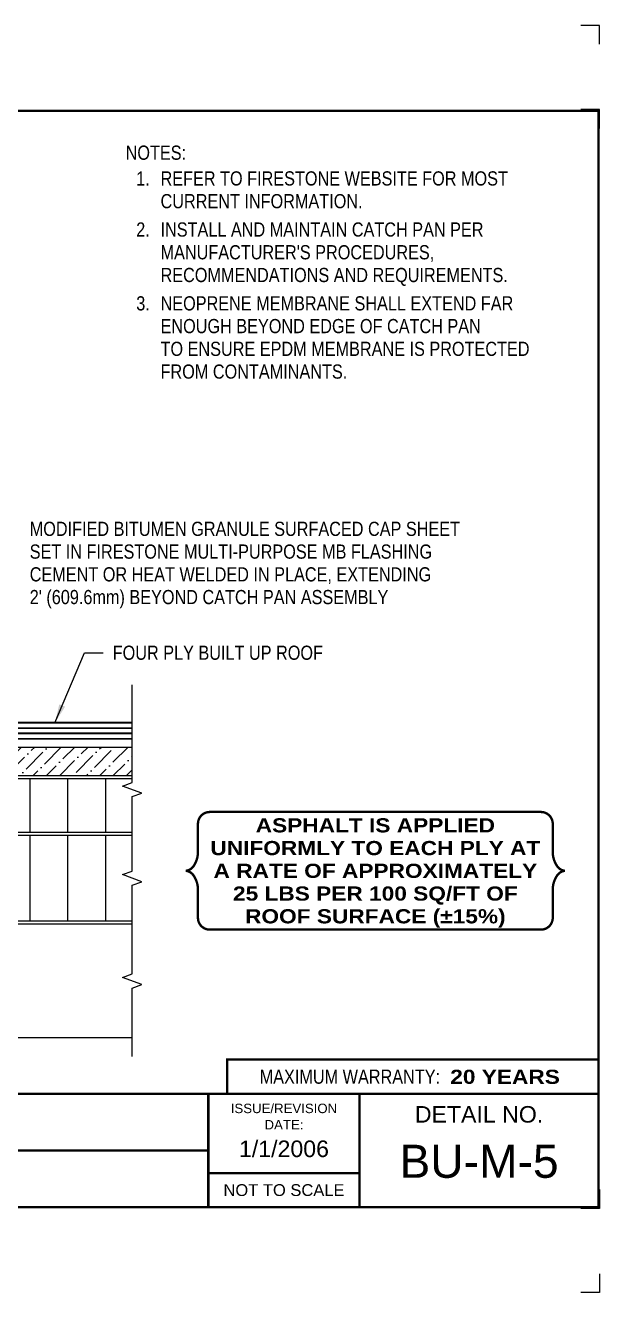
# Model space of a CAD drawing. Header units: inches. Extents: x -578 to -558, y -151 to -134.3.
# Drawn here: x -565.56 to -557.97, y -151.04 to -134.28 of the extents above; entities that cross this region are included whole.
import ezdxf
from ezdxf.enums import TextEntityAlignment as Align

# ---------------------------------------------------------------- set-up
doc = ezdxf.new("R2010")
doc.units = ezdxf.units.IN
doc.header["$MEASUREMENT"] = 0
doc.layers.get('0').update_dxf_attribs({"linetype": 'CONTINUOUS'})
doc.layers.get('DEFPOINTS').update_dxf_attribs({"linetype": 'CONTINUOUS'})
for name, color, linetype in [('FSBP-ANNO-LABEL', 7, 'CONTINUOUS'), ('FSBP-ANNO-NOTE', 7, 'CONTINUOUS'), ('FSBP-COVERBOARD_CANT', 46, 'CONTINUOUS'), ('FSBP-INSULATION', 7, 'CONTINUOUS'), ('FSBP-MEMBRANE', 7, 'CONTINUOUS'), ('FSBP-SUBSTRATE-GENERIC', 9, 'CONTINUOUS'), ('FSBP-TTLB', 7, 'CONTINUOUS'), ('FSBP-TTLB-BORDER', 7, 'CONTINUOUS'), ('FSBP-TTLB-TEXT', 7, 'CONTINUOUS')]:
    doc.layers.add(name, color=color, linetype=linetype)
doc.styles.add('ARIAL', font='ARIAL.TTF')
doc.styles.add('ARIAL_BOLD', font='ariblk.TTF')
doc.styles.add('ARIAL_NAR', font='ARIALN.TTF')
doc.dimstyles.new('FSBP-LEADER', dxfattribs={"dimtxt": 0.1875, "dimasz": 0.25, "dimexe": 0.0625, "dimexo": 0.125, "dimgap": 0.125, "dimtad": 0, "dimtih": 1, "dimtoh": 1, "dimdec": 4, "dimzin": 0, "dimdsep": 46, "dimlunit": 4, "dimtxsty": 'ARIAL_NAR', "dimcen": 0.09375, "dimclrd": 256, "dimclre": 256, "dimclrt": 256, "dimadec": 0, "dimazin": 0, "dimtfac": 1, "dimtdec": 4, "dimtofl": 0, "dimtmove": 0, "dimatfit": 3, "dimfxl": 0, "dimtolj": 1, "dimtzin": 0, "dimlwd": -1, "dimlwe": -1, "dimarcsym": 0})

# ---------------------------------------------------------------- blocks, each defined once
blk = doc.blocks.new('TTLB-ASPHALT_1')
blk.add_line((16.84110496735593, 0), (20, 0))
at = {"layer": 'DEFPOINTS', "linetype": 'Continuous', "ltscale": 1.75}
for points in [[(20.01562500000003, 13.88083333333333), (20.01562500000003, 14.13083333333333), (19.76562500000003, 14.13083333333333)], [(20.01562500000003, -2.380833333333342), (20.01562500000003, -2.630833333333342), (19.76562500000003, -2.630833333333342)]]:
    blk.add_lwpolyline(points, dxfattribs=at)
at = {"layer": 'DEFPOINTS', "color": 1}
for points in [[(20.015625, 12.765625), (20.015625, 13.015625), (19.765625, 13.015625)], [(20.015625, -1.265625), (20.015625, -1.515625), (19.765625, -1.515625)]]:
    blk.add_lwpolyline(points, dxfattribs=at)
at = {"layer": 'FSBP-TTLB', "const_width": 0.03125}
blk.add_lwpolyline([(15.09028770518938, 0), (20, 0), (20, 0.4512598240669945), (15.09028770518938, 0.4512598240669945)], close=True, dxfattribs=at)
for points in [[(0, 0), (0, -1.5), (20, -1.5), (20, 0), (0, 0)], [(14.84028770518938, 0), (14.84028770518938, -1.5)], [(16.84110496735593, 0), (16.84110496735593, -1.5)], [(20, 0), (20, -1.5)], [(4.825208527206769, -0.75), (14.84028770518938, -0.75)], [(14.84028770518938, -1.048740175933006), (16.84110496735593, -1.048740175933006)]]:
    blk.add_lwpolyline(points, dxfattribs=at)
at = {"layer": 'FSBP-TTLB-BORDER', "const_width": 0.03125}
blk.add_lwpolyline([(20, 0), (20, 13), (0, 13), (0, 0)], dxfattribs=at)
at = {"layer": 'FSBP-TTLB-TEXT', "style": 'ARIAL_NAR'}
blk.add_text('MAXIMUM WARRANTY:', height=0.1875, dxfattribs=at).set_placement((17.90516569312837, 0.2256299120335257), align=Align.MIDDLE_RIGHT)
at = {"layer": 'FSBP-TTLB-TEXT', "style": 'ARIAL_BOLD'}
blk.add_text('20 YEARS', height=0.1875, dxfattribs=at).set_placement((18.03987100774941, 0.2240244307510579), align=Align.MIDDLE_LEFT)
at = {"layer": 'FSBP-TTLB-TEXT', "style": 'ARIAL'}
for s, height, p in [('ISSUE/REVISION', 0.125, (15.84069633627263, -0.1938496373466023)), ('DETAIL NO.', 0.21875, (18.42055248367797, -0.2724398367368792)), ('DATE:', 0.125, (15.84069633627263, -0.409973105348854)), ('NOT TO SCALE', 0.15625, (15.84069633627263, -1.274370087966503))]:
    blk.add_text(s, height=height, dxfattribs=at).set_placement(p, align=Align.MIDDLE_CENTER)
at = {"layer": 'FSBP-TTLB-TEXT'}
for tag, height, style, p in [('DETAIL_DESCP_LINE_1', 0.21875, 'ARIAL_BOLD', (9.832748116198076, -0.375)), ('ISSUE_REV_DATE', 0.21875, 'ARIAL', (15.84069633627263, -0.7282559425942452)), ('DETAIL_NUMBER', 0.4375, 'ARIAL', (18.42055248367797, -0.8931630692489421))]:
    blk.add_attdef(tag, text='', height=height, dxfattribs=dict(at, style=style)).set_placement(p, align=Align.MIDDLE_CENTER)
at = {"layer": 'FSBP-TTLB-TEXT', "style": 'ARIAL'}
blk.add_attdef('ACCPT_SYSTEMS', text='', height=0.21875, dxfattribs=at).set_placement((11.49438170418193, -1.125), align=Align.MIDDLE_LEFT)

msp = doc.modelspace()

# ---------------------------------------------------------------- hatches: boundary and pattern name
at = {"layer": 'FSBP-COVERBOARD_CANT'}
h = msp.add_hatch(dxfattribs=at)
h.set_pattern_fill('ANSI36', color=256, style=0)
h.set_pattern_definition([(45, (0, 0), (0.06629126073623884, 0.2430679560328757), [0.3125, -0.0625, 0, -0.0625])])
h.paths.add_polyline_path([(-564.1503486083903, -143.8262598841077), (-573.1161980261302, -143.8262598841077), (-573.11619802613, -144.2012598841077), (-564.1503486083903, -144.2012598841077)])
h.paths.add_polyline_path([(-569.4192716811365, -144.2241218384052), (-566.0865423155157, -144.2241218384052), (-566.0865423155157, -143.8551970430436), (-569.4192716811365, -143.8551970430436)], flags=9)
at = {"layer": 'FSBP-INSULATION'}
h = msp.add_hatch(dxfattribs=at)
h.set_pattern_fill('LINE', color=256, scale=4, angle=90, style=0)
h.set_pattern_definition([(90, (0, 0), (-0.5, 3.061515884555943e-17), [])])
h.paths.add_polyline_path([(-564.1503486083903, -144.6318848841078), (-564.1503486083903, -144.4825098841077), (-564.0215606043533, -144.4356348841077), (-564.2791366124271, -144.3418848841077), (-564.1503486083903, -144.2950098841077), (-564.1503486083903, -144.2481348841077), (-573.11619802613, -144.2481348841077), (-573.1161980261301, -144.9512598841077), (-564.1503486083903, -144.9512598841077)])
h.paths.add_polyline_path([(-564.1503486083902, -144.9981348841077), (-572.7880730261301, -144.9981348841077), (-572.7880730261301, -146.1231348841077), (-564.1503486083902, -146.1231348841077), (-564.1503486083903, -145.6543848841077), (-564.0215606043533, -145.6075098841077), (-564.2791366124272, -145.5137598841077), (-564.1503486083902, -145.4668848841077)])
h.paths.add_polyline_path([(-569.0902513878214, -144.7451505730573), (-566.4155626088309, -144.7451505730573), (-566.4155626088309, -144.4541162961132), (-569.0902513878214, -144.4541162961132)], flags=24)
h.paths.add_polyline_path([(-569.0902513878214, -145.7060880730573), (-566.4155626088309, -145.7060880730573), (-566.4155626088309, -145.4150537961132), (-569.0902513878214, -145.4150537961132)], flags=24)

# ---------------------------------------------------------------- linework, layer by layer
at = {"layer": 'FSBP-ANNO-NOTE', "const_width": 0.03125}
msp.add_lwpolyline([(-563.2796787604159, -145.2238856472947), (-563.2796787604159, -144.8415996163119, -0.414213562373095), (-563.1234287604159, -144.6853496163119), (-558.743923681831, -144.6853496163119, -0.414213562373095), (-558.587673681831, -144.8415996163119), (-558.587673681831, -145.2238856472947, 0.1409083258157955), (-558.5292260556436, -145.4020266973977, 0.2244532195272858), (-558.4251626379306, -145.4633077374946, 0.2244532195272858), (-558.5292260556436, -145.5245887775914, 0.1409083258157939), (-558.587673681831, -145.7027298276944), (-558.587673681831, -146.0850158586772, -0.414213562373095), (-558.743923681831, -146.2412658586772), (-563.1234287604159, -146.2412658586772, -0.414213562373095), (-563.2796787604159, -146.0850158586772), (-563.2796787604159, -145.7027298276944, 0.1409083258157955), (-563.3381263866033, -145.5245887775914, 0.2244532195272858), (-563.4421898043163, -145.4633077374946, 0.2244532195272858), (-563.3381263866033, -145.4020266973977, 0.1409083258157939)], format="xyb", close=True, dxfattribs=at)
at = {"layer": 'FSBP-COVERBOARD_CANT'}
for p, q in [((-573.1161980261301, -143.8262598841077), (-564.1503486083903, -143.8262598841077)), ((-573.11619802613, -144.2012598841077), (-564.1503486083903, -144.2012598841077))]:
    msp.add_line(p, q, dxfattribs=at)
at = {"layer": 'FSBP-INSULATION', "linetype": 'Continuous'}
for points in [[(-564.1503486083903, -144.9512598841077), (-564.1503486083903, -144.4825098841077), (-564.0215606043533, -144.4356348841077), (-564.2791366124271, -144.3418848841077), (-564.1503486083903, -144.2950098841077), (-564.1503486083903, -143.0042091207219)], [(-564.1503486083903, -144.2481348841077), (-573.11619802613, -144.2481348841077), (-573.1161980261301, -144.9512598841077), (-564.1503486083903, -144.9512598841077)], [(-564.1503486083903, -146.1231348841077), (-564.1503486083903, -145.6543848841077), (-564.0215606043533, -145.6075098841077), (-564.2791366124271, -145.5137598841077), (-564.1503486083903, -145.4668848841077), (-564.1503486083903, -144.6318848841078)], [(-564.1503486083903, -144.9981348841077), (-572.7880730261301, -144.9981348841077), (-572.7880730261301, -146.1231348841077), (-564.1503486083903, -146.1231348841077)]]:
    msp.add_lwpolyline(points, dxfattribs=at)
at = {"layer": 'FSBP-MEMBRANE', "const_width": 0.0234375}
for points in [[(-564.1503486083903, -143.5041114466077), (-573.4521651278872, -143.5041114466077, -0.1989123673796564), (-573.5847476493597, -143.4491939680802), (-575.8036980261303, -141.2302435913094)], [(-564.1503486083903, -143.5756153528578), (-573.4817830156182, -143.5756153528578, -0.1989123673796557), (-573.6143655370909, -143.5206978743302), (-575.8036980261303, -141.3313653852907)], [(-564.1503486083903, -143.6456544153578), (-573.5107941452018, -143.6456544153578, -0.198912367379657), (-573.6433766666743, -143.5907369368303), (-575.8036980261303, -141.4304155773743)], [(-564.1503486083903, -143.7171583216078), (-573.5404120329331, -143.7171583216078, -0.1989123673796563), (-573.6729945544056, -143.6622408430803), (-575.8036980261303, -141.5315373713556)]]:
    msp.add_lwpolyline(points, format="xyb", dxfattribs=at)
at = {"layer": 'FSBP-SUBSTRATE-GENERIC'}
for points in [[(-564.1503486083903, -147.9200098841077), (-564.1503486083903, -147.0137598841077), (-564.0215606043533, -146.9668848841077), (-564.2791366124271, -146.8731348841077), (-564.1503486083903, -146.8262598841077), (-564.1503486083903, -146.1231348841077)], [(-564.1503486083903, -146.1700098841077), (-576.9765929126398, -146.1700098841077), (-576.9765929126398, -147.6700098841077), (-564.1503486083903, -147.6700098841076)]]:
    msp.add_lwpolyline(points, dxfattribs=at)

# ---------------------------------------------------------------- block references
ref = msp.add_blockref('TTLB-ASPHALT_1', (-577.9827812163483, -148.411944915022))
ref.add_attrib('ISSUE_REV_DATE', '1/1/2006', dxfattribs={"layer": 'FSBP-TTLB-TEXT', "height": 0.21875, "style": 'ARIAL'}).set_placement((-562.1420848800757, -149.1402008576163), align=Align.MIDDLE_CENTER)
ref.add_attrib('DETAIL_NUMBER', 'BU-M-5', dxfattribs={"layer": 'FSBP-TTLB-TEXT', "height": 0.4375, "style": 'ARIAL'}).set_placement((-559.5622287326703, -149.305107984271), align=Align.MIDDLE_CENTER)

# ---------------------------------------------------------------- texts
at = {"layer": 'FSBP-ANNO-LABEL', "style": 'ARIAL_NAR'}
for s, p in [('MODIFIED BITUMEN GRANULE SURFACED CAP SHEET', (-565.504894536016, -140.9404418168354)), ('SET IN FIRESTONE MULTI-PURPOSE MB FLASHING', (-565.504894536016, -141.2412230668353)), ('CEMENT OR HEAT WELDED IN PLACE, EXTENDING', (-565.504894536016, -141.5420043168353)), ("2' (609.6mm) BEYOND CATCH PAN ASSEMBLY", (-565.504894536016, -141.8427855668352)), ('FOUR PLY BUILT UP ROOF', (-564.4070956187813, -142.5791182498803))]:
    msp.add_text(s, height=0.1875, dxfattribs=at).set_placement(p, align=Align.MIDDLE_LEFT)
at = {"layer": 'FSBP-ANNO-NOTE', "style": 'ARIAL_NAR'}
for s, p in [('NOTES:', (-564.2362643779534, -135.9651839334609)), ('REFER TO FIRESTONE WEBSITE FOR MOST', (-563.7746039552212, -136.3056556899544)), ('CURRENT INFORMATION.', (-563.7746039552212, -136.6064369399544)), ('INSTALL AND MAINTAIN CATCH PAN PER', (-563.7746039552212, -136.9814369399544)), ("MANUFACTURER'S PROCEDURES,", (-563.7746039552212, -137.2822181899544)), ('RECOMMENDATIONS AND REQUIREMENTS.', (-563.7746039552212, -137.5829994399544)), ('NEOPRENE MEMBRANE SHALL EXTEND FAR', (-563.7746039552212, -137.9579994399544)), ('ENOUGH BEYOND EDGE OF CATCH PAN', (-563.7746039552212, -138.2587806899544)), ('TO ENSURE EPDM MEMBRANE IS PROTECTED', (-563.7746039552212, -138.5595619399544)), ('FROM CONTAMINANTS.', (-563.7746039552212, -138.8603431899544))]:
    msp.add_text(s, height=0.1875, dxfattribs=at).set_placement(p, align=Align.MIDDLE_LEFT)
at = {"layer": 'FSBP-ANNO-NOTE'}
for s, style, p in [('1.', 'ARIAL_NAR', (-564.0061654717431, -136.3056556899544)), ('2.', 'ARIAL_NAR', (-564.006165471743, -136.9814369399544)), ('3.', 'ARIAL_NAR', (-564.006165471743, -137.9579994399544)), ('ASPHALT IS APPLIED', 'ARIAL_BOLD', (-560.9336762211235, -144.8617452374946)), ('UNIFORMLY TO EACH PLY AT', 'ARIAL_BOLD', (-560.9336762211235, -145.1625264874946)), ('A RATE OF APPROXIMATELY', 'ARIAL_BOLD', (-560.9336762211235, -145.4633077374946)), ('25 LBS PER 100 SQ/FT OF', 'ARIAL_BOLD', (-560.9336762211235, -145.7640889874946)), ('ROOF SURFACE (%%p15%)', 'ARIAL_BOLD', (-560.9336762211235, -146.0648702374946))]:
    msp.add_text(s, height=0.1875, dxfattribs=dict(at, style=style)).set_placement(p, align=Align.MIDDLE_CENTER)

# ---------------------------------------------------------------- leaders
at = {"layer": 'FSBP-ANNO-LABEL'}
msp.add_leader([(-565.1721970900851, -143.5075489466079), (-564.7820956187813, -142.5791182498803), (-564.5320956187813, -142.5791182498803)], dimstyle='FSBP-LEADER', dxfattribs=at)

doc.saveas('drawing.dxf')
